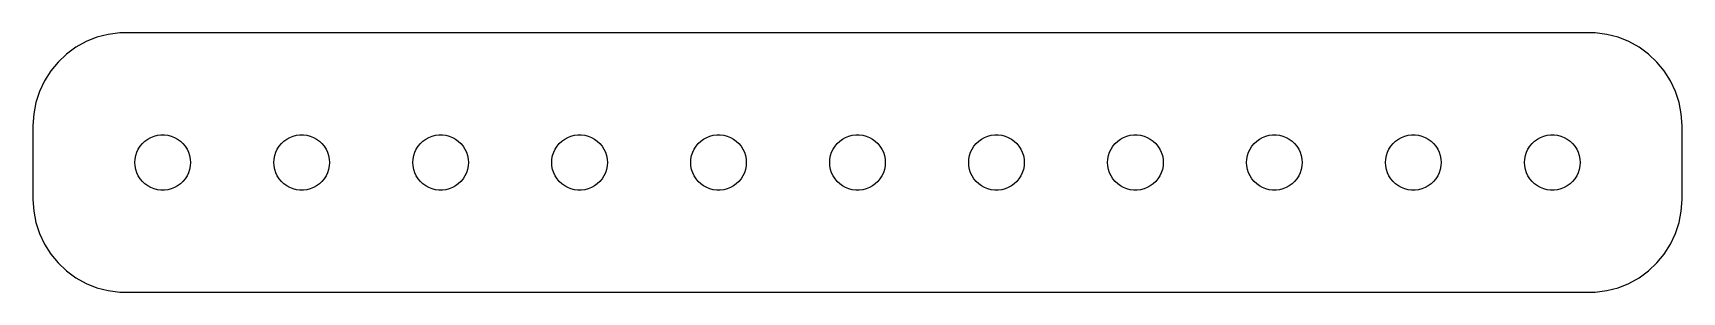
# Model space of a CAD drawing. Header units: metres. Extents: x -44.5 to 44.5, y -7 to 7.
import ezdxf

# ---------------------------------------------------------------- set-up
doc = ezdxf.new("R2010")
doc.units = ezdxf.units.M

msp = doc.modelspace()

# ---------------------------------------------------------------- linework, layer by layer
for p, q in [((-41.6289, 6.52412), (-42.1791, 6.22163)), ((-41.0451, 6.75528), (-41.6289, 6.52412)), ((-40.4369, 6.91142), (-41.0451, 6.75528)), ((-39.8139, 6.99013), (-40.4369, 6.91142)), ((39.8139, 6.99013), (-39.8139, 6.99013)), ((40.4369, 6.91142), (39.8139, 6.99013)), ((41.0451, 6.75528), (40.4369, 6.91142)), ((41.6289, 6.52412), (41.0451, 6.75528)), ((42.1791, 6.22163), (41.6289, 6.52412)), ((-43.1448, 5.42273), (-43.5451, 4.93892)), ((-42.6871, 5.85255), (-43.1448, 5.42273)), ((-42.1791, 6.22163), (-42.6871, 5.85255)), ((42.6871, 5.85255), (42.1791, 6.22163)), ((43.1448, 5.42273), (42.6871, 5.85255)), ((43.5451, 4.93892), (43.1448, 5.42273)), ((-43.5451, 4.93892), (-43.8815, 4.40877)), ((43.8815, 4.40877), (43.5451, 4.93892)), ((-44.1489, 3.84062), (-44.3429, 3.24344)), ((-43.8815, 4.40877), (-44.1489, 3.84062)), ((44.1489, 3.84062), (43.8815, 4.40877)), ((44.3429, 3.24344), (44.1489, 3.84062)), ((-44.3429, 3.24344), (-44.4606, 2.62666)), ((44.4606, 2.62666), (44.3429, 3.24344)), ((-44.4606, 2.62666), (-44.5, 2)), ((-44.5, 2), (-44.5, -2)), ((44.5, 2), (44.4606, 2.62666)), ((44.5, -2), (44.5, 2)), ((-38.7135, 0.881668), (-38.5934, 1.02681)), ((-38.5934, 1.02681), (-38.4561, 1.15576)), ((-38.4561, 1.15576), (-38.3037, 1.26648)), ((-38.3037, 1.26648), (-38.1387, 1.35724)), ((-38.1387, 1.35724), (-37.9635, 1.42657)), ((-37.9635, 1.42657), (-37.7811, 1.47342)), ((-37.7811, 1.47342), (-37.5942, 1.49704)), ((-37.5942, 1.49704), (-37.4058, 1.49704)), ((-37.4058, 1.49704), (-37.2189, 1.47342)), ((-37.2189, 1.47342), (-37.0365, 1.42657)), ((-37.0365, 1.42657), (-36.8613, 1.35724)), ((-36.8613, 1.35724), (-36.6963, 1.26648)), ((-36.6963, 1.26648), (-36.5439, 1.15576)), ((-36.5439, 1.15576), (-36.4065, 1.02681)), ((-36.4065, 1.02681), (-36.2865, 0.881668)), ((-31.2135, 0.881668), (-31.0934, 1.02681)), ((-31.0934, 1.02681), (-30.9561, 1.15576)), ((-30.9561, 1.15576), (-30.8037, 1.26648)), ((-30.8037, 1.26648), (-30.6387, 1.35724)), ((-30.6387, 1.35724), (-30.4635, 1.42657)), ((-30.4635, 1.42657), (-30.2811, 1.47342)), ((-30.2811, 1.47342), (-30.0942, 1.49704)), ((-30.0942, 1.49704), (-29.9058, 1.49704)), ((-29.9058, 1.49704), (-29.7189, 1.47342)), ((-29.7189, 1.47342), (-29.5365, 1.42657)), ((-29.5365, 1.42657), (-29.3613, 1.35724)), ((-29.3613, 1.35724), (-29.1963, 1.26648)), ((-29.1963, 1.26648), (-29.0439, 1.15576)), ((-29.0439, 1.15576), (-28.9065, 1.02681)), ((-28.9065, 1.02681), (-28.7865, 0.881668)), ((-23.7135, 0.881668), (-23.5934, 1.02681)), ((-23.5934, 1.02681), (-23.4561, 1.15576)), ((-23.4561, 1.15576), (-23.3037, 1.26648)), ((-23.3037, 1.26648), (-23.1387, 1.35724)), ((-23.1387, 1.35724), (-22.9635, 1.42657)), ((-22.9635, 1.42657), (-22.7811, 1.47342)), ((-22.7811, 1.47342), (-22.5942, 1.49704)), ((-22.5942, 1.49704), (-22.4058, 1.49704)), ((-22.4058, 1.49704), (-22.2189, 1.47342)), ((-22.2189, 1.47342), (-22.0365, 1.42657)), ((-22.0365, 1.42657), (-21.8613, 1.35724)), ((-21.8613, 1.35724), (-21.6963, 1.26648)), ((-21.6963, 1.26648), (-21.5439, 1.15576)), ((-21.5439, 1.15576), (-21.4065, 1.02681)), ((-21.4065, 1.02681), (-21.2865, 0.881668)), ((-16.2135, 0.881668), (-16.0934, 1.02681)), ((-16.0934, 1.02681), (-15.9561, 1.15576)), ((-15.9561, 1.15576), (-15.8037, 1.26648)), ((-15.8037, 1.26648), (-15.6387, 1.35724)), ((-15.6387, 1.35724), (-15.4635, 1.42657)), ((-15.4635, 1.42657), (-15.2811, 1.47342)), ((-15.2811, 1.47342), (-15.0942, 1.49704)), ((-15.0942, 1.49704), (-14.9058, 1.49704)), ((-14.9058, 1.49704), (-14.7189, 1.47342)), ((-14.7189, 1.47342), (-14.5365, 1.42657)), ((-14.5365, 1.42657), (-14.3613, 1.35724)), ((-14.3613, 1.35724), (-14.1963, 1.26648)), ((-14.1963, 1.26648), (-14.0439, 1.15576)), ((-14.0439, 1.15576), (-13.9065, 1.02681)), ((-13.9065, 1.02681), (-13.7865, 0.881668)), ((-8.71352, 0.881668), (-8.59344, 1.02681)), ((-8.59344, 1.02681), (-8.45613, 1.15576)), ((-8.45613, 1.15576), (-8.30373, 1.26648)), ((-8.30373, 1.26648), (-8.13866, 1.35724)), ((-8.13866, 1.35724), (-7.96352, 1.42657)), ((-7.96352, 1.42657), (-7.78107, 1.47342)), ((-7.78107, 1.47342), (-7.59418, 1.49704)), ((-7.59418, 1.49704), (-7.40581, 1.49704)), ((-7.40581, 1.49704), (-7.21892, 1.47342)), ((-7.21892, 1.47342), (-7.03647, 1.42657)), ((-7.03647, 1.42657), (-6.86133, 1.35724)), ((-6.86133, 1.35724), (-6.69626, 1.26648)), ((-6.69626, 1.26648), (-6.54385, 1.15576)), ((-6.54385, 1.15576), (-6.40654, 1.02681)), ((-6.40654, 1.02681), (-6.28647, 0.881668)), ((-1.21352, 0.881668), (-1.09344, 1.02681)), ((-1.09344, 1.02681), (-0.956131, 1.15576)), ((-0.956131, 1.15576), (-0.803726, 1.26648)), ((-0.803726, 1.26648), (-0.638657, 1.35724)), ((-0.638657, 1.35724), (-0.463516, 1.42657)), ((-0.463516, 1.42657), (-0.281067, 1.47342)), ((-0.281067, 1.47342), (-0.094177, 1.49704)), ((-0.094177, 1.49704), (0.094177, 1.49704)), ((0.094177, 1.49704), (0.281067, 1.47342)), ((0.281067, 1.47342), (0.463516, 1.42657)), ((0.463516, 1.42657), (0.638657, 1.35724)), ((0.638657, 1.35724), (0.803726, 1.26648)), ((0.803726, 1.26648), (0.956131, 1.15576)), ((0.956131, 1.15576), (1.09344, 1.02681)), ((1.09344, 1.02681), (1.21352, 0.881668)), ((6.28647, 0.881668), (6.40654, 1.02681)), ((6.40654, 1.02681), (6.54385, 1.15576)), ((6.54385, 1.15576), (6.69626, 1.26648)), ((6.69626, 1.26648), (6.86133, 1.35724)), ((6.86133, 1.35724), (7.03647, 1.42657)), ((7.03647, 1.42657), (7.21892, 1.47342)), ((7.21892, 1.47342), (7.40581, 1.49704)), ((7.40581, 1.49704), (7.59418, 1.49704)), ((7.59418, 1.49704), (7.78107, 1.47342)), ((7.78107, 1.47342), (7.96352, 1.42657)), ((7.96352, 1.42657), (8.13866, 1.35724)), ((8.13866, 1.35724), (8.30373, 1.26648)), ((8.30373, 1.26648), (8.45613, 1.15576)), ((8.45613, 1.15576), (8.59344, 1.02681)), ((8.59344, 1.02681), (8.71352, 0.881668)), ((13.7865, 0.881668), (13.9065, 1.02681)), ((13.9065, 1.02681), (14.0439, 1.15576)), ((14.0439, 1.15576), (14.1963, 1.26648)), ((14.1963, 1.26648), (14.3613, 1.35724)), ((14.3613, 1.35724), (14.5365, 1.42657)), ((14.5365, 1.42657), (14.7189, 1.47342)), ((14.7189, 1.47342), (14.9058, 1.49704)), ((14.9058, 1.49704), (15.0942, 1.49704)), ((15.0942, 1.49704), (15.2811, 1.47342)), ((15.2811, 1.47342), (15.4635, 1.42657)), ((15.4635, 1.42657), (15.6387, 1.35724)), ((15.6387, 1.35724), (15.8037, 1.26648)), ((15.8037, 1.26648), (15.9561, 1.15576)), ((15.9561, 1.15576), (16.0934, 1.02681)), ((16.0934, 1.02681), (16.2135, 0.881668)), ((21.2865, 0.881668), (21.4065, 1.02681)), ((21.4065, 1.02681), (21.5439, 1.15576)), ((21.5439, 1.15576), (21.6963, 1.26648)), ((21.6963, 1.26648), (21.8613, 1.35724)), ((21.8613, 1.35724), (22.0365, 1.42657)), ((22.0365, 1.42657), (22.2189, 1.47342)), ((22.2189, 1.47342), (22.4058, 1.49704)), ((22.4058, 1.49704), (22.5942, 1.49704)), ((22.5942, 1.49704), (22.7811, 1.47342)), ((22.7811, 1.47342), (22.9635, 1.42657)), ((22.9635, 1.42657), (23.1387, 1.35724)), ((23.1387, 1.35724), (23.3037, 1.26648)), ((23.3037, 1.26648), (23.4561, 1.15576)), ((23.4561, 1.15576), (23.5934, 1.02681)), ((23.5934, 1.02681), (23.7135, 0.881668)), ((28.7865, 0.881668), (28.9065, 1.02681)), ((28.9065, 1.02681), (29.0439, 1.15576)), ((29.0439, 1.15576), (29.1963, 1.26648)), ((29.1963, 1.26648), (29.3613, 1.35724)), ((29.3613, 1.35724), (29.5365, 1.42657)), ((29.5365, 1.42657), (29.7189, 1.47342)), ((29.7189, 1.47342), (29.9058, 1.49704)), ((29.9058, 1.49704), (30.0942, 1.49704)), ((30.0942, 1.49704), (30.2811, 1.47342)), ((30.2811, 1.47342), (30.4635, 1.42657)), ((30.4635, 1.42657), (30.6387, 1.35724)), ((30.6387, 1.35724), (30.8037, 1.26648)), ((30.8037, 1.26648), (30.9561, 1.15576)), ((30.9561, 1.15576), (31.0934, 1.02681)), ((31.0934, 1.02681), (31.2135, 0.881668)), ((36.2865, 0.881668), (36.4065, 1.02681)), ((36.4065, 1.02681), (36.5439, 1.15576)), ((36.5439, 1.15576), (36.6963, 1.26648)), ((36.6963, 1.26648), (36.8613, 1.35724)), ((36.8613, 1.35724), (37.0365, 1.42657)), ((37.0365, 1.42657), (37.2189, 1.47342)), ((37.2189, 1.47342), (37.4058, 1.49704)), ((37.4058, 1.49704), (37.5942, 1.49704)), ((37.5942, 1.49704), (37.7811, 1.47342)), ((37.7811, 1.47342), (37.9635, 1.42657)), ((37.9635, 1.42657), (38.1387, 1.35724)), ((38.1387, 1.35724), (38.3037, 1.26648)), ((38.3037, 1.26648), (38.4561, 1.15576)), ((38.4561, 1.15576), (38.5934, 1.02681)), ((38.5934, 1.02681), (38.7135, 0.881668)), ((-39, 0), (-38.9882, 0.187988)), ((-38.9882, -0.187988), (-39, 0)), ((-38.9882, 0.187988), (-38.9529, 0.373032)), ((-38.9529, 0.373032), (-38.8947, 0.552185)), ((-38.8947, 0.552185), (-38.8145, 0.722626)), ((-38.8145, 0.722626), (-38.7135, 0.881668)), ((-36.2865, 0.881668), (-36.1855, 0.722626)), ((-36.1855, 0.722626), (-36.1053, 0.552185)), ((-36.1053, 0.552185), (-36.0471, 0.373032)), ((-36.0471, 0.373032), (-36.0118, 0.187988)), ((-36.0118, 0.187988), (-36, 0)), ((-36, 0), (-36.0118, -0.187988)), ((-31.5, 0), (-31.4882, 0.187988)), ((-31.4882, -0.187988), (-31.5, 0)), ((-31.4882, 0.187988), (-31.4529, 0.373032)), ((-31.4529, 0.373032), (-31.3947, 0.552185)), ((-31.3947, 0.552185), (-31.3145, 0.722626)), ((-31.3145, 0.722626), (-31.2135, 0.881668)), ((-28.7865, 0.881668), (-28.6855, 0.722626)), ((-28.6855, 0.722626), (-28.6053, 0.552185)), ((-28.6053, 0.552185), (-28.5471, 0.373032)), ((-28.5471, 0.373032), (-28.5118, 0.187988)), ((-28.5118, 0.187988), (-28.5, 0)), ((-28.5, 0), (-28.5118, -0.187988)), ((-24, 0), (-23.9882, 0.187988)), ((-23.9882, -0.187988), (-24, 0)), ((-23.9882, 0.187988), (-23.9529, 0.373032)), ((-23.9529, 0.373032), (-23.8947, 0.552185)), ((-23.8947, 0.552185), (-23.8145, 0.722626)), ((-23.8145, 0.722626), (-23.7135, 0.881668)), ((-21.2865, 0.881668), (-21.1855, 0.722626)), ((-21.1855, 0.722626), (-21.1053, 0.552185)), ((-21.1053, 0.552185), (-21.0471, 0.373032)), ((-21.0471, 0.373032), (-21.0118, 0.187988)), ((-21.0118, 0.187988), (-21, 0)), ((-21, 0), (-21.0118, -0.187988)), ((-16.5, 0), (-16.4882, 0.187988)), ((-16.4882, -0.187988), (-16.5, 0)), ((-16.4882, 0.187988), (-16.4529, 0.373032)), ((-16.4529, 0.373032), (-16.3947, 0.552185)), ((-16.3947, 0.552185), (-16.3145, 0.722626)), ((-16.3145, 0.722626), (-16.2135, 0.881668)), ((-13.7865, 0.881668), (-13.6855, 0.722626)), ((-13.6855, 0.722626), (-13.6053, 0.552185)), ((-13.6053, 0.552185), (-13.5471, 0.373032)), ((-13.5471, 0.373032), (-13.5118, 0.187988)), ((-13.5118, 0.187988), (-13.5, 0)), ((-13.5, 0), (-13.5118, -0.187988)), ((-9, 0), (-8.98816, 0.187988)), ((-8.98816, -0.187988), (-9, 0)), ((-8.98816, 0.187988), (-8.95287, 0.373032)), ((-8.95287, 0.373032), (-8.89465, 0.552185)), ((-8.89465, 0.552185), (-8.81445, 0.722626)), ((-8.81445, 0.722626), (-8.71352, 0.881668)), ((-6.28647, 0.881668), (-6.18553, 0.722626)), ((-6.18553, 0.722626), (-6.10533, 0.552185)), ((-6.10533, 0.552185), (-6.04712, 0.373032)), ((-6.04712, 0.373032), (-6.01183, 0.187988)), ((-6.01183, 0.187988), (-6, 0)), ((-6, 0), (-6.01183, -0.187988)), ((-1.5, 0), (-1.48816, 0.187988)), ((-1.48816, -0.187988), (-1.5, 0)), ((-1.48816, 0.187988), (-1.45287, 0.373032)), ((-1.45287, 0.373032), (-1.39465, 0.552185)), ((-1.39465, 0.552185), (-1.31445, 0.722626)), ((-1.31445, 0.722626), (-1.21352, 0.881668)), ((1.21352, 0.881668), (1.31445, 0.722626)), ((1.31445, 0.722626), (1.39465, 0.552185)), ((1.39465, 0.552185), (1.45287, 0.373032)), ((1.45287, 0.373032), (1.48816, 0.187988)), ((1.48816, 0.187988), (1.5, 0)), ((1.5, 0), (1.48816, -0.187988)), ((6, 0), (6.01183, 0.187988)), ((6.01183, -0.187988), (6, 0)), ((6.01183, 0.187988), (6.04712, 0.373032)), ((6.04712, 0.373032), (6.10533, 0.552185)), ((6.10533, 0.552185), (6.18553, 0.722626)), ((6.18553, 0.722626), (6.28647, 0.881668)), ((8.71352, 0.881668), (8.81445, 0.722626)), ((8.81445, 0.722626), (8.89465, 0.552185)), ((8.89465, 0.552185), (8.95287, 0.373032)), ((8.95287, 0.373032), (8.98816, 0.187988)), ((8.98816, 0.187988), (9, 0)), ((9, 0), (8.98816, -0.187988)), ((13.5, 0), (13.5118, 0.187988)), ((13.5118, -0.187988), (13.5, 0)), ((13.5118, 0.187988), (13.5471, 0.373032)), ((13.5471, 0.373032), (13.6053, 0.552185)), ((13.6053, 0.552185), (13.6855, 0.722626)), ((13.6855, 0.722626), (13.7865, 0.881668)), ((16.2135, 0.881668), (16.3145, 0.722626)), ((16.3145, 0.722626), (16.3947, 0.552185)), ((16.3947, 0.552185), (16.4529, 0.373032)), ((16.4529, 0.373032), (16.4882, 0.187988)), ((16.4882, 0.187988), (16.5, 0)), ((16.5, 0), (16.4882, -0.187988)), ((21, 0), (21.0118, 0.187988)), ((21.0118, -0.187988), (21, 0)), ((21.0118, 0.187988), (21.0471, 0.373032)), ((21.0471, 0.373032), (21.1053, 0.552185)), ((21.1053, 0.552185), (21.1855, 0.722626)), ((21.1855, 0.722626), (21.2865, 0.881668)), ((23.7135, 0.881668), (23.8145, 0.722626)), ((23.8145, 0.722626), (23.8947, 0.552185)), ((23.8947, 0.552185), (23.9529, 0.373032)), ((23.9529, 0.373032), (23.9882, 0.187988)), ((23.9882, 0.187988), (24, 0)), ((24, 0), (23.9882, -0.187988)), ((28.5, 0), (28.5118, 0.187988)), ((28.5118, -0.187988), (28.5, 0)), ((28.5118, 0.187988), (28.5471, 0.373032)), ((28.5471, 0.373032), (28.6053, 0.552185)), ((28.6053, 0.552185), (28.6855, 0.722626)), ((28.6855, 0.722626), (28.7865, 0.881668)), ((31.2135, 0.881668), (31.3145, 0.722626)), ((31.3145, 0.722626), (31.3947, 0.552185)), ((31.3947, 0.552185), (31.4529, 0.373032)), ((31.4529, 0.373032), (31.4882, 0.187988)), ((31.4882, 0.187988), (31.5, 0)), ((31.5, 0), (31.4882, -0.187988)), ((36, 0), (36.0118, 0.187988)), ((36.0118, -0.187988), (36, 0)), ((36.0118, 0.187988), (36.0471, 0.373032)), ((36.0471, 0.373032), (36.1053, 0.552185)), ((36.1053, 0.552185), (36.1855, 0.722626)), ((36.1855, 0.722626), (36.2865, 0.881668)), ((38.7135, 0.881668), (38.8145, 0.722626)), ((38.8145, 0.722626), (38.8947, 0.552185)), ((38.8947, 0.552185), (38.9529, 0.373032)), ((38.9529, 0.373032), (38.9882, 0.187988)), ((38.9882, 0.187988), (39, 0)), ((39, 0), (38.9882, -0.187988)), ((-38.9529, -0.373032), (-38.9882, -0.187988)), ((-38.8947, -0.552185), (-38.9529, -0.373032)), ((-38.8145, -0.722626), (-38.8947, -0.552185)), ((-38.7135, -0.881668), (-38.8145, -0.722626)), ((-38.5934, -1.02681), (-38.7135, -0.881668)), ((-36.2865, -0.881668), (-36.4065, -1.02681)), ((-36.1855, -0.722626), (-36.2865, -0.881668)), ((-36.1053, -0.552185), (-36.1855, -0.722626)), ((-36.0471, -0.373032), (-36.1053, -0.552185)), ((-36.0118, -0.187988), (-36.0471, -0.373032)), ((-31.4529, -0.373032), (-31.4882, -0.187988)), ((-31.3947, -0.552185), (-31.4529, -0.373032)), ((-31.3145, -0.722626), (-31.3947, -0.552185)), ((-31.2135, -0.881668), (-31.3145, -0.722626)), ((-31.0934, -1.02681), (-31.2135, -0.881668)), ((-28.7865, -0.881668), (-28.9065, -1.02681)), ((-28.6855, -0.722626), (-28.7865, -0.881668)), ((-28.6053, -0.552185), (-28.6855, -0.722626)), ((-28.5471, -0.373032), (-28.6053, -0.552185)), ((-28.5118, -0.187988), (-28.5471, -0.373032)), ((-23.9529, -0.373032), (-23.9882, -0.187988)), ((-23.8947, -0.552185), (-23.9529, -0.373032)), ((-23.8145, -0.722626), (-23.8947, -0.552185)), ((-23.7135, -0.881668), (-23.8145, -0.722626)), ((-23.5934, -1.02681), (-23.7135, -0.881668)), ((-21.2865, -0.881668), (-21.4065, -1.02681)), ((-21.1855, -0.722626), (-21.2865, -0.881668)), ((-21.1053, -0.552185), (-21.1855, -0.722626)), ((-21.0471, -0.373032), (-21.1053, -0.552185)), ((-21.0118, -0.187988), (-21.0471, -0.373032)), ((-16.4529, -0.373032), (-16.4882, -0.187988)), ((-16.3947, -0.552185), (-16.4529, -0.373032)), ((-16.3145, -0.722626), (-16.3947, -0.552185)), ((-16.2135, -0.881668), (-16.3145, -0.722626)), ((-16.0934, -1.02681), (-16.2135, -0.881668)), ((-13.7865, -0.881668), (-13.9065, -1.02681)), ((-13.6855, -0.722626), (-13.7865, -0.881668)), ((-13.6053, -0.552185), (-13.6855, -0.722626)), ((-13.5471, -0.373032), (-13.6053, -0.552185)), ((-13.5118, -0.187988), (-13.5471, -0.373032)), ((-8.95287, -0.373032), (-8.98816, -0.187988)), ((-8.89465, -0.552185), (-8.95287, -0.373032)), ((-8.81445, -0.722626), (-8.89465, -0.552185)), ((-8.71352, -0.881668), (-8.81445, -0.722626)), ((-8.59344, -1.02681), (-8.71352, -0.881668)), ((-6.28647, -0.881668), (-6.40654, -1.02681)), ((-6.18553, -0.722626), (-6.28647, -0.881668)), ((-6.10533, -0.552185), (-6.18553, -0.722626)), ((-6.04712, -0.373032), (-6.10533, -0.552185)), ((-6.01183, -0.187988), (-6.04712, -0.373032)), ((-1.45287, -0.373032), (-1.48816, -0.187988)), ((-1.39465, -0.552185), (-1.45287, -0.373032)), ((-1.31445, -0.722626), (-1.39465, -0.552185)), ((-1.21352, -0.881668), (-1.31445, -0.722626)), ((-1.09344, -1.02681), (-1.21352, -0.881668)), ((1.21352, -0.881668), (1.09344, -1.02681)), ((1.31445, -0.722626), (1.21352, -0.881668)), ((1.39465, -0.552185), (1.31445, -0.722626)), ((1.45287, -0.373032), (1.39465, -0.552185)), ((1.48816, -0.187988), (1.45287, -0.373032)), ((6.04712, -0.373032), (6.01183, -0.187988)), ((6.10533, -0.552185), (6.04712, -0.373032)), ((6.18553, -0.722626), (6.10533, -0.552185)), ((6.28647, -0.881668), (6.18553, -0.722626)), ((6.40654, -1.02681), (6.28647, -0.881668)), ((8.71352, -0.881668), (8.59344, -1.02681)), ((8.81445, -0.722626), (8.71352, -0.881668)), ((8.89465, -0.552185), (8.81445, -0.722626)), ((8.95287, -0.373032), (8.89465, -0.552185)), ((8.98816, -0.187988), (8.95287, -0.373032)), ((13.5471, -0.373032), (13.5118, -0.187988)), ((13.6053, -0.552185), (13.5471, -0.373032)), ((13.6855, -0.722626), (13.6053, -0.552185)), ((13.7865, -0.881668), (13.6855, -0.722626)), ((13.9065, -1.02681), (13.7865, -0.881668)), ((16.2135, -0.881668), (16.0934, -1.02681)), ((16.3145, -0.722626), (16.2135, -0.881668)), ((16.3947, -0.552185), (16.3145, -0.722626)), ((16.4529, -0.373032), (16.3947, -0.552185)), ((16.4882, -0.187988), (16.4529, -0.373032)), ((21.0471, -0.373032), (21.0118, -0.187988)), ((21.1053, -0.552185), (21.0471, -0.373032)), ((21.1855, -0.722626), (21.1053, -0.552185)), ((21.2865, -0.881668), (21.1855, -0.722626)), ((21.4065, -1.02681), (21.2865, -0.881668)), ((23.7135, -0.881668), (23.5934, -1.02681)), ((23.8145, -0.722626), (23.7135, -0.881668)), ((23.8947, -0.552185), (23.8145, -0.722626)), ((23.9529, -0.373032), (23.8947, -0.552185)), ((23.9882, -0.187988), (23.9529, -0.373032)), ((28.5471, -0.373032), (28.5118, -0.187988)), ((28.6053, -0.552185), (28.5471, -0.373032)), ((28.6855, -0.722626), (28.6053, -0.552185)), ((28.7865, -0.881668), (28.6855, -0.722626)), ((28.9065, -1.02681), (28.7865, -0.881668)), ((31.2135, -0.881668), (31.0934, -1.02681)), ((31.3145, -0.722626), (31.2135, -0.881668)), ((31.3947, -0.552185), (31.3145, -0.722626)), ((31.4529, -0.373032), (31.3947, -0.552185)), ((31.4882, -0.187988), (31.4529, -0.373032)), ((36.0471, -0.373032), (36.0118, -0.187988)), ((36.1053, -0.552185), (36.0471, -0.373032)), ((36.1855, -0.722626), (36.1053, -0.552185)), ((36.2865, -0.881668), (36.1855, -0.722626)), ((36.4065, -1.02681), (36.2865, -0.881668)), ((38.7135, -0.881668), (38.5934, -1.02681)), ((38.8145, -0.722626), (38.7135, -0.881668)), ((38.8947, -0.552185), (38.8145, -0.722626)), ((38.9529, -0.373032), (38.8947, -0.552185)), ((38.9882, -0.187988), (38.9529, -0.373032)), ((-38.4561, -1.15576), (-38.5934, -1.02681)), ((-38.3037, -1.26648), (-38.4561, -1.15576)), ((-38.1387, -1.35724), (-38.3037, -1.26648)), ((-37.9635, -1.42657), (-38.1387, -1.35724)), ((-37.7811, -1.47342), (-37.9635, -1.42657)), ((-37.5942, -1.49704), (-37.7811, -1.47342)), ((-37.4058, -1.49704), (-37.5942, -1.49704)), ((-37.2189, -1.47342), (-37.4058, -1.49704)), ((-37.0365, -1.42657), (-37.2189, -1.47342)), ((-36.8613, -1.35724), (-37.0365, -1.42657)), ((-36.6963, -1.26648), (-36.8613, -1.35724)), ((-36.5439, -1.15576), (-36.6963, -1.26648)), ((-36.4065, -1.02681), (-36.5439, -1.15576)), ((-30.9561, -1.15576), (-31.0934, -1.02681)), ((-30.8037, -1.26648), (-30.9561, -1.15576)), ((-30.6387, -1.35724), (-30.8037, -1.26648)), ((-30.4635, -1.42657), (-30.6387, -1.35724)), ((-30.2811, -1.47342), (-30.4635, -1.42657)), ((-30.0942, -1.49704), (-30.2811, -1.47342)), ((-29.9058, -1.49704), (-30.0942, -1.49704)), ((-29.7189, -1.47342), (-29.9058, -1.49704)), ((-29.5365, -1.42657), (-29.7189, -1.47342)), ((-29.3613, -1.35724), (-29.5365, -1.42657)), ((-29.1963, -1.26648), (-29.3613, -1.35724)), ((-29.0439, -1.15576), (-29.1963, -1.26648)), ((-28.9065, -1.02681), (-29.0439, -1.15576)), ((-23.4561, -1.15576), (-23.5934, -1.02681)), ((-23.3037, -1.26648), (-23.4561, -1.15576)), ((-23.1387, -1.35724), (-23.3037, -1.26648)), ((-22.9635, -1.42657), (-23.1387, -1.35724)), ((-22.7811, -1.47342), (-22.9635, -1.42657)), ((-22.5942, -1.49704), (-22.7811, -1.47342)), ((-22.4058, -1.49704), (-22.5942, -1.49704)), ((-22.2189, -1.47342), (-22.4058, -1.49704)), ((-22.0365, -1.42657), (-22.2189, -1.47342)), ((-21.8613, -1.35724), (-22.0365, -1.42657)), ((-21.6963, -1.26648), (-21.8613, -1.35724)), ((-21.5439, -1.15576), (-21.6963, -1.26648)), ((-21.4065, -1.02681), (-21.5439, -1.15576)), ((-15.9561, -1.15576), (-16.0934, -1.02681)), ((-15.8037, -1.26648), (-15.9561, -1.15576)), ((-15.6387, -1.35724), (-15.8037, -1.26648)), ((-15.4635, -1.42657), (-15.6387, -1.35724)), ((-15.2811, -1.47342), (-15.4635, -1.42657)), ((-15.0942, -1.49704), (-15.2811, -1.47342)), ((-14.9058, -1.49704), (-15.0942, -1.49704)), ((-14.7189, -1.47342), (-14.9058, -1.49704)), ((-14.5365, -1.42657), (-14.7189, -1.47342)), ((-14.3613, -1.35724), (-14.5365, -1.42657)), ((-14.1963, -1.26648), (-14.3613, -1.35724)), ((-14.0439, -1.15576), (-14.1963, -1.26648)), ((-13.9065, -1.02681), (-14.0439, -1.15576)), ((-8.45613, -1.15576), (-8.59344, -1.02681)), ((-8.30373, -1.26648), (-8.45613, -1.15576)), ((-8.13866, -1.35724), (-8.30373, -1.26648)), ((-7.96352, -1.42657), (-8.13866, -1.35724)), ((-7.78107, -1.47342), (-7.96352, -1.42657)), ((-7.59418, -1.49704), (-7.78107, -1.47342)), ((-7.40581, -1.49704), (-7.59418, -1.49704)), ((-7.21892, -1.47342), (-7.40581, -1.49704)), ((-7.03647, -1.42657), (-7.21892, -1.47342)), ((-6.86133, -1.35724), (-7.03647, -1.42657)), ((-6.69626, -1.26648), (-6.86133, -1.35724)), ((-6.54385, -1.15576), (-6.69626, -1.26648)), ((-6.40654, -1.02681), (-6.54385, -1.15576)), ((-0.956131, -1.15576), (-1.09344, -1.02681)), ((-0.803726, -1.26648), (-0.956131, -1.15576)), ((-0.638657, -1.35724), (-0.803726, -1.26648)), ((-0.463516, -1.42657), (-0.638657, -1.35724)), ((-0.281067, -1.47342), (-0.463516, -1.42657)), ((-0.094177, -1.49704), (-0.281067, -1.47342)), ((0.094177, -1.49704), (-0.094177, -1.49704)), ((0.281067, -1.47342), (0.094177, -1.49704)), ((0.463516, -1.42657), (0.281067, -1.47342)), ((0.638657, -1.35724), (0.463516, -1.42657)), ((0.803726, -1.26648), (0.638657, -1.35724)), ((0.956131, -1.15576), (0.803726, -1.26648)), ((1.09344, -1.02681), (0.956131, -1.15576)), ((6.54385, -1.15576), (6.40654, -1.02681)), ((6.69626, -1.26648), (6.54385, -1.15576)), ((6.86133, -1.35724), (6.69626, -1.26648)), ((7.03647, -1.42657), (6.86133, -1.35724)), ((7.21892, -1.47342), (7.03647, -1.42657)), ((7.40581, -1.49704), (7.21892, -1.47342)), ((7.59418, -1.49704), (7.40581, -1.49704)), ((7.78107, -1.47342), (7.59418, -1.49704)), ((7.96352, -1.42657), (7.78107, -1.47342)), ((8.13866, -1.35724), (7.96352, -1.42657)), ((8.30373, -1.26648), (8.13866, -1.35724)), ((8.45613, -1.15576), (8.30373, -1.26648)), ((8.59344, -1.02681), (8.45613, -1.15576)), ((14.0439, -1.15576), (13.9065, -1.02681)), ((14.1963, -1.26648), (14.0439, -1.15576)), ((14.3613, -1.35724), (14.1963, -1.26648)), ((14.5365, -1.42657), (14.3613, -1.35724)), ((14.7189, -1.47342), (14.5365, -1.42657)), ((14.9058, -1.49704), (14.7189, -1.47342)), ((15.0942, -1.49704), (14.9058, -1.49704)), ((15.2811, -1.47342), (15.0942, -1.49704)), ((15.4635, -1.42657), (15.2811, -1.47342)), ((15.6387, -1.35724), (15.4635, -1.42657)), ((15.8037, -1.26648), (15.6387, -1.35724)), ((15.9561, -1.15576), (15.8037, -1.26648)), ((16.0934, -1.02681), (15.9561, -1.15576)), ((21.5439, -1.15576), (21.4065, -1.02681)), ((21.6963, -1.26648), (21.5439, -1.15576)), ((21.8613, -1.35724), (21.6963, -1.26648)), ((22.0365, -1.42657), (21.8613, -1.35724)), ((22.2189, -1.47342), (22.0365, -1.42657)), ((22.4058, -1.49704), (22.2189, -1.47342)), ((22.5942, -1.49704), (22.4058, -1.49704)), ((22.7811, -1.47342), (22.5942, -1.49704)), ((22.9635, -1.42657), (22.7811, -1.47342)), ((23.1387, -1.35724), (22.9635, -1.42657)), ((23.3037, -1.26648), (23.1387, -1.35724)), ((23.4561, -1.15576), (23.3037, -1.26648)), ((23.5934, -1.02681), (23.4561, -1.15576)), ((29.0439, -1.15576), (28.9065, -1.02681)), ((29.1963, -1.26648), (29.0439, -1.15576)), ((29.3613, -1.35724), (29.1963, -1.26648)), ((29.5365, -1.42657), (29.3613, -1.35724)), ((29.7189, -1.47342), (29.5365, -1.42657)), ((29.9058, -1.49704), (29.7189, -1.47342)), ((30.0942, -1.49704), (29.9058, -1.49704)), ((30.2811, -1.47342), (30.0942, -1.49704)), ((30.4635, -1.42657), (30.2811, -1.47342)), ((30.6387, -1.35724), (30.4635, -1.42657)), ((30.8037, -1.26648), (30.6387, -1.35724)), ((30.9561, -1.15576), (30.8037, -1.26648)), ((31.0934, -1.02681), (30.9561, -1.15576)), ((36.5439, -1.15576), (36.4065, -1.02681)), ((36.6963, -1.26648), (36.5439, -1.15576)), ((36.8613, -1.35724), (36.6963, -1.26648)), ((37.0365, -1.42657), (36.8613, -1.35724)), ((37.2189, -1.47342), (37.0365, -1.42657)), ((37.4058, -1.49704), (37.2189, -1.47342)), ((37.5942, -1.49704), (37.4058, -1.49704)), ((37.7811, -1.47342), (37.5942, -1.49704)), ((37.9635, -1.42657), (37.7811, -1.47342)), ((38.1387, -1.35724), (37.9635, -1.42657)), ((38.3037, -1.26648), (38.1387, -1.35724)), ((38.4561, -1.15576), (38.3037, -1.26648)), ((38.5934, -1.02681), (38.4561, -1.15576)), ((-44.5, -2), (-44.4606, -2.62666)), ((-44.4606, -2.62666), (-44.3429, -3.24344)), ((44.3429, -3.24344), (44.4606, -2.62666)), ((44.4606, -2.62666), (44.5, -2)), ((-44.3429, -3.24344), (-44.1489, -3.84062)), ((44.1489, -3.84062), (44.3429, -3.24344)), ((-44.1489, -3.84062), (-43.8815, -4.40877)), ((-43.8815, -4.40877), (-43.5451, -4.93892)), ((43.5451, -4.93892), (43.8815, -4.40877)), ((43.8815, -4.40877), (44.1489, -3.84062)), ((-43.5451, -4.93892), (-43.1448, -5.42273)), ((43.1448, -5.42273), (43.5451, -4.93892)), ((-43.1448, -5.42273), (-42.6871, -5.85255)), ((-42.6871, -5.85255), (-42.1791, -6.22163)), ((-42.1791, -6.22163), (-41.6289, -6.52412)), ((41.6289, -6.52412), (42.1791, -6.22163)), ((42.1791, -6.22163), (42.6871, -5.85255)), ((42.6871, -5.85255), (43.1448, -5.42273)), ((-41.6289, -6.52412), (-41.0451, -6.75528)), ((-41.0451, -6.75528), (-40.4369, -6.91142)), ((-40.4369, -6.91142), (-39.8139, -6.99013)), ((-39.8139, -6.99013), (39.8139, -6.99013)), ((39.8139, -6.99013), (40.4369, -6.91142)), ((40.4369, -6.91142), (41.0451, -6.75528)), ((41.0451, -6.75528), (41.6289, -6.52412))]:
    msp.add_line(p, q)

doc.saveas('drawing.dxf')
